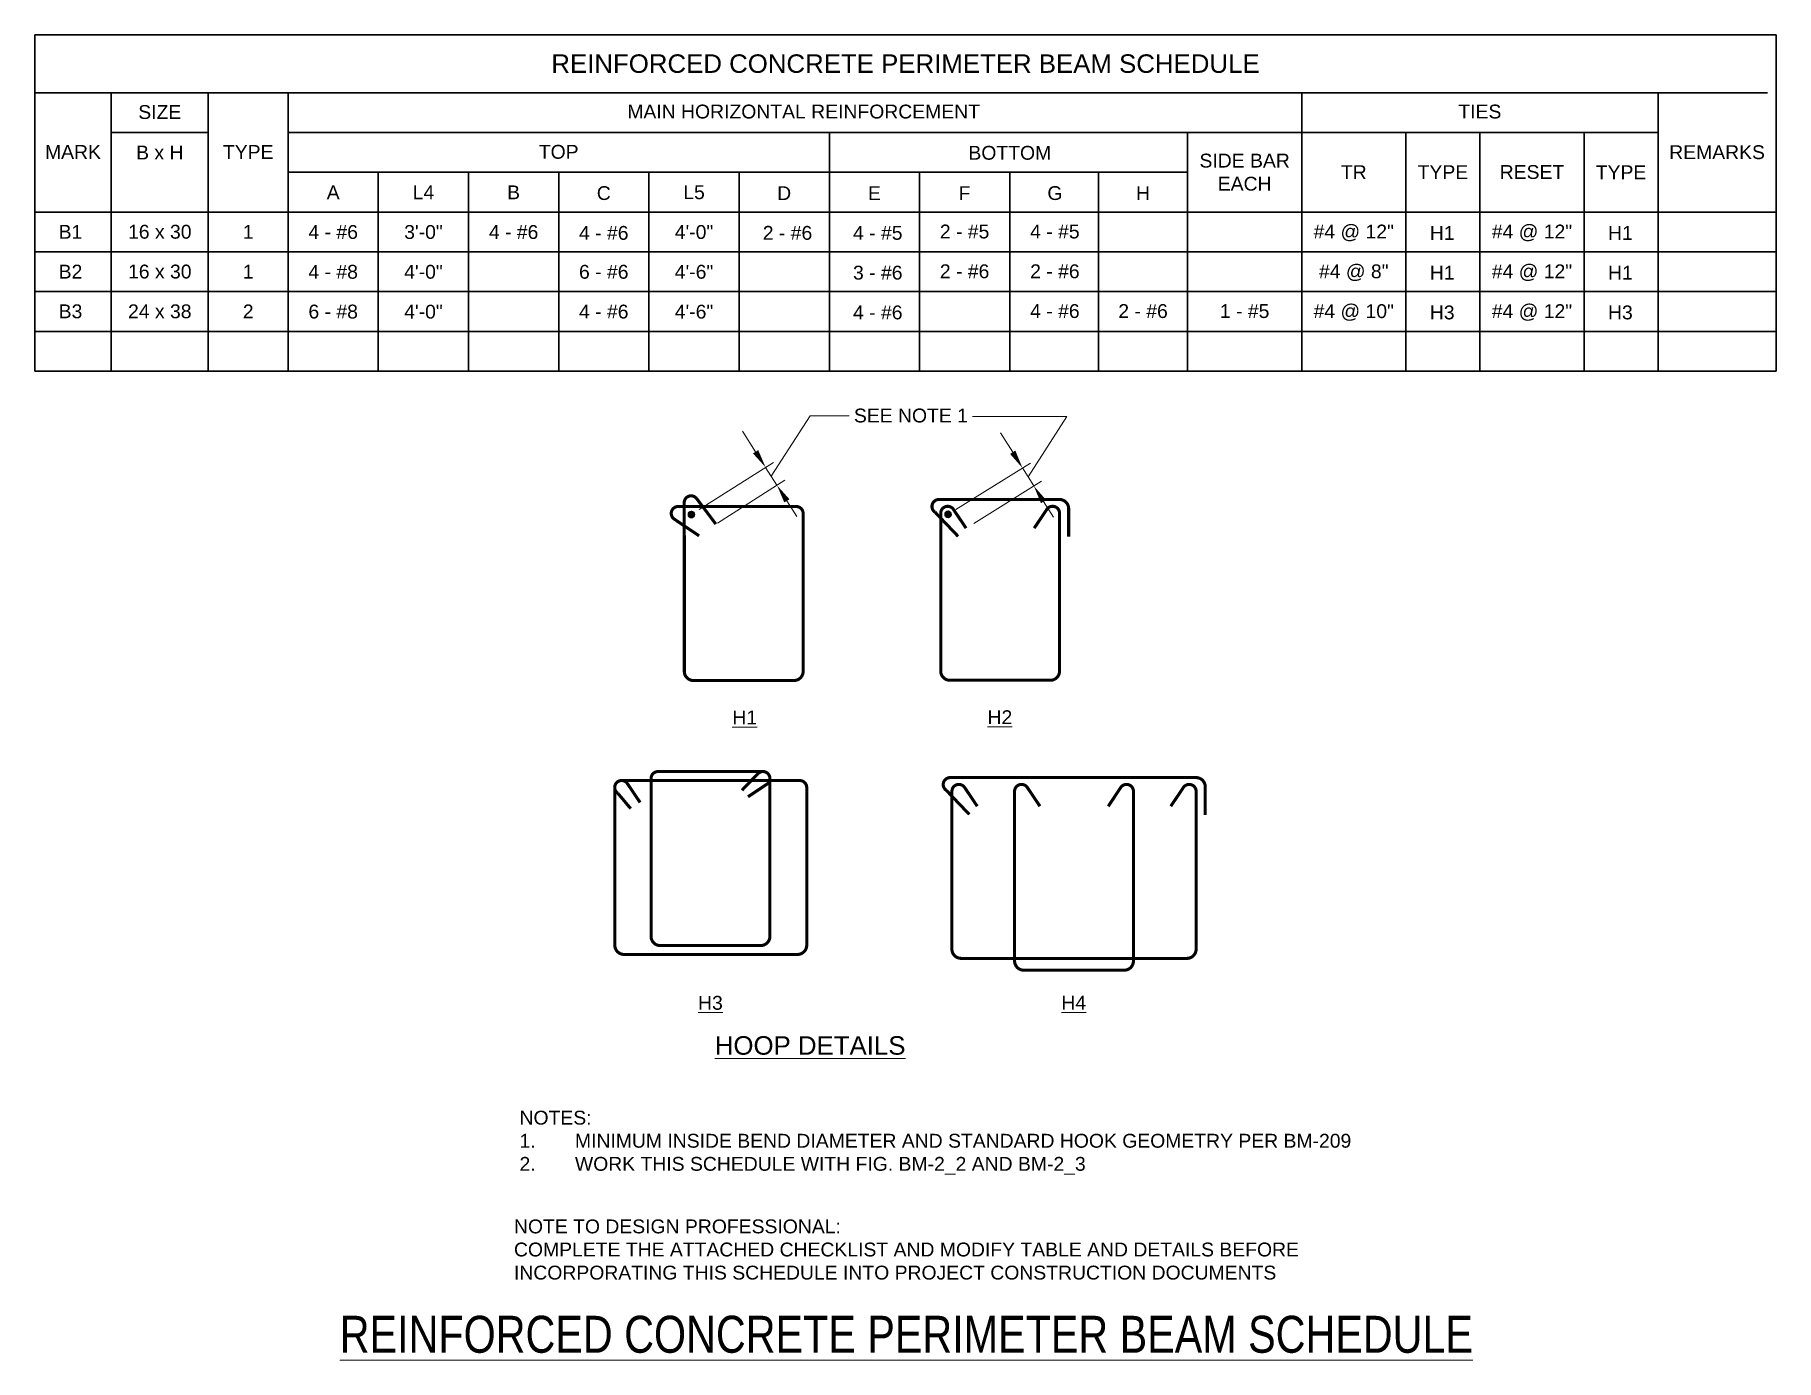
# Model space of a CAD drawing. Header units: inches. Extents: x -2450 to -2309, y 1228 to 1335.
import ezdxf

# ---------------------------------------------------------------- set-up
doc = ezdxf.new("R2010")
doc.units = ezdxf.units.IN
doc.header["$LTSCALE"] = 5
doc.header["$MEASUREMENT"] = 0
for name, color, linetype, lineweight in [('S-ANNO-DIMS', 1, 'Continuous', 20), ('S-ANNO-SCHD', 6, 'Continuous', 30), ('S-ANNO-TEXT', 7, 'Continuous', 20), ('S-DETL', 3, 'Continuous', 30)]:
    doc.layers.add(name, color=color, linetype=linetype, lineweight=lineweight)
doc.styles.add('Romans', font='arial.ttf')

msp = doc.modelspace()

# ---------------------------------------------------------------- hatches: boundary and pattern name
at = {"layer": 'S-DETL', "linetype": 'Continuous'}
h = msp.add_hatch(color=256, dxfattribs=at)
h.dxf.hatch_style = 1
h.paths.add_polyline_path([(-2396.91, 1296.54, 1), (-2396.41, 1296.54, 1)])
h = msp.add_hatch(color=256, dxfattribs=at)
h.dxf.hatch_style = 1
h.paths.add_polyline_path([(-2376.07, 1296.55, 1), (-2375.57, 1296.55, 1)])

# ---------------------------------------------------------------- linework, layer by layer
at = {"layer": 'S-ANNO-DIMS'}
for p, q in [((-2391.45, 1301.63), (-2392.52, 1303.32)), ((-2370.57, 1301.6), (-2371.57, 1303.18)), ((-2396.02, 1296.95), (-2390.01, 1300.77)), ((-2389.72, 1298.92), (-2390.64, 1300.37)), ((-2375.18, 1296.94), (-2369.14, 1300.72)), ((-2368.86, 1298.86), (-2369.78, 1300.32)), ((-2394.55, 1295.84), (-2389.08, 1299.32)), ((-2373.72, 1295.82), (-2368.23, 1299.26)), ((-2388.91, 1297.65), (-2388.11, 1296.38)), ((-2368.07, 1297.59), (-2367.27, 1296.32))]:
    msp.add_line(p, q, dxfattribs=at)
for points in [[(-2390.18, 1299.64), (-2387.03, 1304.55), (-2383.85, 1304.55)], [(-2369.32, 1299.59), (-2366.18, 1304.51), (-2373.83, 1304.51)]]:
    msp.add_lwpolyline(points, dxfattribs=at)
for points in [[(-2391.24, 1301.77), (-2391.66, 1301.5), (-2390.64, 1300.37)], [(-2370.36, 1301.73), (-2370.79, 1301.46), (-2369.78, 1300.32)], [(-2388.7, 1297.78), (-2389.12, 1297.52), (-2389.72, 1298.92)], [(-2367.86, 1297.72), (-2368.28, 1297.46), (-2368.86, 1298.86)]]:
    msp.add_solid(points, dxfattribs=at)
at = {"layer": 'S-ANNO-SCHD'}
for p, q in [((-2449.98, 1335.49), (-2308.58, 1335.49)), ((-2449.98, 1335.49), (-2449.98, 1308.18)), ((-2449.98, 1335.49), (-2449.98, 1308.18)), ((-2308.58, 1335.49), (-2308.58, 1308.18)), ((-2449.98, 1330.79), (-2309.29, 1330.79)), ((-2443.78, 1330.79), (-2443.78, 1308.18)), ((-2435.89, 1330.79), (-2435.89, 1308.18)), ((-2429.41, 1330.79), (-2429.41, 1308.18)), ((-2347.11, 1330.79), (-2347.11, 1308.18)), ((-2318.17, 1330.79), (-2318.17, 1308.18)), ((-2435.89, 1327.56), (-2443.78, 1327.56)), ((-2429.41, 1327.56), (-2318.17, 1327.56)), ((-2385.46, 1327.56), (-2385.46, 1308.18)), ((-2356.38, 1327.56), (-2356.38, 1308.18)), ((-2338.65, 1327.56), (-2338.65, 1308.18)), ((-2332.64, 1327.56), (-2332.64, 1308.18)), ((-2324.18, 1327.56), (-2324.18, 1308.18)), ((-2429.41, 1324.33), (-2356.38, 1324.33)), ((-2422.09, 1324.33), (-2422.09, 1308.18)), ((-2414.76, 1324.33), (-2414.76, 1308.18)), ((-2407.44, 1324.33), (-2407.44, 1308.18)), ((-2400.11, 1324.33), (-2400.11, 1308.18)), ((-2392.79, 1324.33), (-2392.79, 1308.18)), ((-2378.14, 1324.33), (-2378.14, 1308.18)), ((-2370.81, 1324.33), (-2370.81, 1308.18)), ((-2363.6, 1324.33), (-2363.6, 1308.18)), ((-2449.98, 1321.1), (-2308.58, 1321.1)), ((-2449.98, 1317.87), (-2308.58, 1317.87)), ((-2449.98, 1314.64), (-2308.58, 1314.64)), ((-2449.98, 1311.41), (-2308.58, 1311.41)), ((-2449.98, 1308.18), (-2308.58, 1308.18))]:
    msp.add_line(p, q, dxfattribs=at)
at = {"layer": 'S-DETL'}
for p, q in [((-2397.95, 1275.67), (-2397.84, 1275.67)), ((-2361.52, 1260.5), (-2361.85, 1260.5))]:
    msp.add_line(p, q, dxfattribs=at)
at = {"layer": 'S-DETL', "const_width": 0.25}
for points in [[(-2397.25, 1293.09), (-2397.25, 1297.49, -0.740899), (-2396.22, 1297.81), (-2394.68, 1295.76)], [(-2396.04, 1294.81), (-2398.05, 1296.16, -0.740899), (-2397.74, 1297.19), (-2393.33, 1297.19)], [(-2397.24, 1294.86), (-2397.24, 1283.81, 0.414214), (-2396.49, 1283.06), (-2391.24, 1283.06), (-2388.34, 1283.06, 0.414214), (-2387.59, 1283.81), (-2387.59, 1296.63, 0.414214), (-2388.16, 1297.19), (-2389.58, 1297.19)], [(-2375.01, 1294.77), (-2376.88, 1296.73, -0.740899), (-2376.57, 1297.76), (-2366.78, 1297.76)], [(-2368.83, 1295.43), (-2367.8, 1296.96, -0.740899), (-2366.77, 1296.64), (-2366.77, 1283.83, -0.414214), (-2367.52, 1283.08), (-2370.42, 1283.08), (-2375.67, 1283.08, -0.414214), (-2376.42, 1283.83), (-2376.42, 1296.64, -0.740899), (-2375.39, 1296.96), (-2374.36, 1295.43)], [(-2366.78, 1297.76, -0.414214), (-2366.03, 1297.01), (-2366.03, 1294.73), (-2366.03, 1294.73)], [(-2390.29, 1275.1), (-2390.29, 1262.29, -0.414214), (-2391.04, 1261.54), (-2396.29, 1261.54), (-2399.19, 1261.54, -0.414214), (-2399.94, 1262.29), (-2399.94, 1275.11, -0.414214), (-2399.37, 1275.67), (-2397.95, 1275.67), (-2390.85, 1275.67, -0.740899), (-2390.54, 1274.64), (-2392.07, 1273.62)], [(-2390.29, 1275.1), (-2390.29, 1275.1, 0.671428), (-2391.26, 1275.5), (-2392.56, 1274.15)], [(-2402.89, 1269.98), (-2402.89, 1274.38, -0.740899), (-2401.86, 1274.69), (-2400.83, 1273.16)], [(-2401.59, 1272.66), (-2402.64, 1273.91, -0.740899), (-2402.33, 1274.94), (-2397.93, 1274.94)], [(-2402.88, 1272.62), (-2402.88, 1261.57, 0.414214), (-2402.13, 1260.82), (-2388.05, 1260.82, 0.414214), (-2387.3, 1261.57), (-2387.3, 1274.38, 0.414214), (-2387.86, 1274.94), (-2400.99, 1274.94)], [(-2374.1, 1272.19), (-2375.97, 1274.15, -0.740899), (-2375.65, 1275.18), (-2355.69, 1275.18, -0.414214), (-2354.94, 1274.43), (-2354.94, 1272.15), (-2354.94, 1272.15)], [(-2357.74, 1272.85), (-2356.71, 1274.38, -0.740899), (-2355.68, 1274.06), (-2355.68, 1261.25, -0.414214), (-2356.43, 1260.5), (-2374.76, 1260.5, -0.414214), (-2375.51, 1261.25), (-2375.51, 1274.06, -0.740899), (-2374.48, 1274.38), (-2373.45, 1272.85)], [(-2362.82, 1272.84), (-2361.8, 1274.38, -0.740899), (-2360.77, 1274.06), (-2360.77, 1260.29, -0.414214), (-2361.52, 1259.54), (-2369.67, 1259.54, -0.414214), (-2370.42, 1260.29), (-2370.42, 1274.06, -0.740899), (-2369.39, 1274.38), (-2368.36, 1272.85)]]:
    msp.add_lwpolyline(points, format="xyb", dxfattribs=at)
msp.add_lwpolyline([(-2389.58, 1297.19), (-2395.35, 1297.19)], dxfattribs=at)
at = {"layer": 'S-DETL', "linetype": 'Continuous'}
for centre in [(-2396.66, 1296.54), (-2375.82, 1296.55)]:
    msp.add_circle(centre, 0.25, dxfattribs=at)

# ---------------------------------------------------------------- texts
at = {"layer": 'S-ANNO-DIMS', "insert": (-2378.84, 1305.14), "char_height": 1.125, "attachment_point": 2, "style": 'Romans'}
msp.add_mtext('\\pxqc;SEE NOTE 1', dxfattribs=at)
at = {"layer": 'S-ANNO-TEXT', "style": 'Romans'}
for s, p in [('%%UH1', (-2393.34, 1279.5)), ('%%UH2', (-2372.62, 1279.52)), ('%%UH3', (-2396.12, 1256.33)), ('%%UH4', (-2366.62, 1256.34))]:
    msp.add_text(s, height=1.125, dxfattribs=at).set_placement(p)
for s, insert, char_height, attachment_point in [('REINFORCED CONCRETE PERIMETER BEAM SCHEDULE', (-2379.28, 1333.14), 1.5, 5), ('SIZE', (-2439.83, 1329.21), 1.125, 5), ('MAIN HORIZONTAL REINFORCEMENT', (-2387.55, 1329.25), 1.125, 5), ('TIES', (-2332.64, 1329.25), 1.125, 5), ('MARK', (-2446.88, 1325.98), 1.125, 5), ('B x H', (-2439.83, 1325.93), 1.125, 5), ('TYPE', (-2432.65, 1325.98), 1.125, 5), ('TOP', (-2407.44, 1325.98), 1.125, 5), ('BOTTOM', (-2370.81, 1325.9), 1.125, 5), ('REMARKS', (-2313.38, 1325.95), 1.125, 5), ('\\pxa0.22222;SIDE BAR\\P\\pa0;EACH', (-2351.74, 1324.33), 1.125, 5), ('TR', (-2342.88, 1324.34), 1.125, 5), ('TYPE', (-2335.64, 1324.34), 1.125, 5), ('RESET', (-2328.41, 1324.34), 1.125, 5), ('TYPE', (-2321.18, 1324.33), 1.125, 5), ('A', (-2425.75, 1322.7), 1.12, 5), ('L4', (-2418.42, 1322.7), 1.125, 5), ('B', (-2411.1, 1322.7), 1.12, 5), ('C', (-2403.78, 1322.63), 1.12, 5), ('L5', (-2396.45, 1322.7), 1.125, 5), ('D', (-2389.13, 1322.63), 1.12, 5), ('E', (-2381.8, 1322.63), 1.12, 5), ('F', (-2374.48, 1322.63), 1.12, 5), ('G', (-2367.15, 1322.63), 1.12, 5), ('H', (-2359.99, 1322.63), 1.12, 5), ('B1', (-2447.08, 1319.49), 1.125, 5), ('16 x 30', (-2439.83, 1319.49), 1.125, 5), ('1', (-2432.65, 1319.49), 1.12, 5), ('4 - #6', (-2425.75, 1319.47), 1.125, 5), ('3\'-0"', (-2418.42, 1319.47), 1.125, 5), ('4 - #6', (-2411.1, 1319.47), 1.125, 5), ('4 - #6', (-2403.78, 1319.4), 1.125, 5), ('4\'-0"', (-2396.45, 1319.47), 1.125, 5), ('2 - #6', (-2388.86, 1319.4), 1.125, 5), ('4 - #5', (-2381.53, 1319.4), 1.125, 5), ('2 - #5', (-2374.48, 1319.51), 1.125, 5), ('4 - #5', (-2367.15, 1319.51), 1.125, 5), ('#4 @ 12"', (-2342.88, 1319.4), 1.125, 5), ('H1', (-2335.7, 1319.4), 1.125, 5), ('#4 @ 12"', (-2328.41, 1319.4), 1.125, 5), ('H1', (-2321.23, 1319.4), 1.125, 5), ('B2', (-2447.08, 1316.26), 1.125, 5), ('16 x 30', (-2439.83, 1316.26), 1.125, 5), ('1', (-2432.65, 1316.26), 1.12, 5), ('4 - #8', (-2425.75, 1316.24), 1.125, 5), ('4\'-0"', (-2418.42, 1316.24), 1.125, 5), ('6 - #6', (-2403.78, 1316.24), 1.125, 5), ('4\'-6"', (-2396.45, 1316.24), 1.125, 5), ('3 - #6', (-2381.53, 1316.17), 1.125, 5), ('2 - #6', (-2374.48, 1316.28), 1.125, 5), ('2 - #6', (-2367.15, 1316.28), 1.125, 5), ('#4 @ 8"', (-2342.88, 1316.17), 1.125, 5), ('H1', (-2335.7, 1316.17), 1.125, 5), ('#4 @ 12"', (-2328.41, 1316.17), 1.125, 5), ('H1', (-2321.23, 1316.17), 1.125, 5), ('B3', (-2447.08, 1313.03), 1.125, 5), ('24 x 38', (-2439.83, 1313.03), 1.125, 5), ('2', (-2432.65, 1313.03), 1.12, 5), ('6 - #8', (-2425.75, 1313.01), 1.125, 5), ('4\'-0"', (-2418.42, 1313), 1.125, 5), ('4 - #6', (-2403.78, 1313.01), 1.125, 5), ('4\'-6"', (-2396.45, 1313), 1.125, 5), ('4 - #6', (-2367.15, 1313.05), 1.125, 5), ('2 - #6', (-2359.99, 1313.05), 1.125, 5), ('1 - #5', (-2351.74, 1313.05), 1.125, 5), ('#4 @ 10"', (-2342.88, 1312.94), 1.125, 5), ('#4 @ 12"', (-2328.41, 1312.94), 1.125, 5), ('4 - #6', (-2381.53, 1312.94), 1.125, 5), ('H3', (-2335.7, 1312.94), 1.125, 5), ('H3', (-2321.23, 1312.94), 1.125, 5), ('\\pxa0.44444;NOTES: \\P\\pi-1.7778,l1.7778,t1;1.^IMINIMUM INSIDE BEND DIAMETER AND STANDARD HOOK GEOMETRY PER BM-209\\P2.^IWORK THIS SCHEDULE WITH FIG. BM-2_2 AND BM-2_3', (-2410.62, 1248.13), 1.125, 1), ('{\\W0.8;\\LREINFORCED CONCRETE PERIMETER BEAM SCHEDULE}', (-2379.21, 1231.48), 3, 2)]:
    msp.add_mtext(s, dxfattribs=dict(at, insert=insert, char_height=char_height, attachment_point=attachment_point))
at = {"layer": 'S-ANNO-TEXT', "linetype": 'Continuous', "insert": (-2379.28, 1254.18), "char_height": 1.5, "attachment_point": 3, "style": 'Romans'}
msp.add_mtext('\\pxqc;{\\LHOOP DETAILS}', dxfattribs=at)
at = {"layer": 'S-ANNO-TEXT', "insert": (-2411.07, 1239.3), "char_height": 1.125, "width": 119.8822, "attachment_point": 1, "style": 'Romans'}
msp.add_mtext('NOTE TO DESIGN PROFESSIONAL: \\PCOMPLETE THE ATTACHED CHECKLIST AND MODIFY TABLE AND DETAILS BEFORE \\PINCORPORATING THIS SCHEDULE INTO PROJECT CONSTRUCTION DOCUMENTS', dxfattribs=at)

doc.saveas('drawing.dxf')
